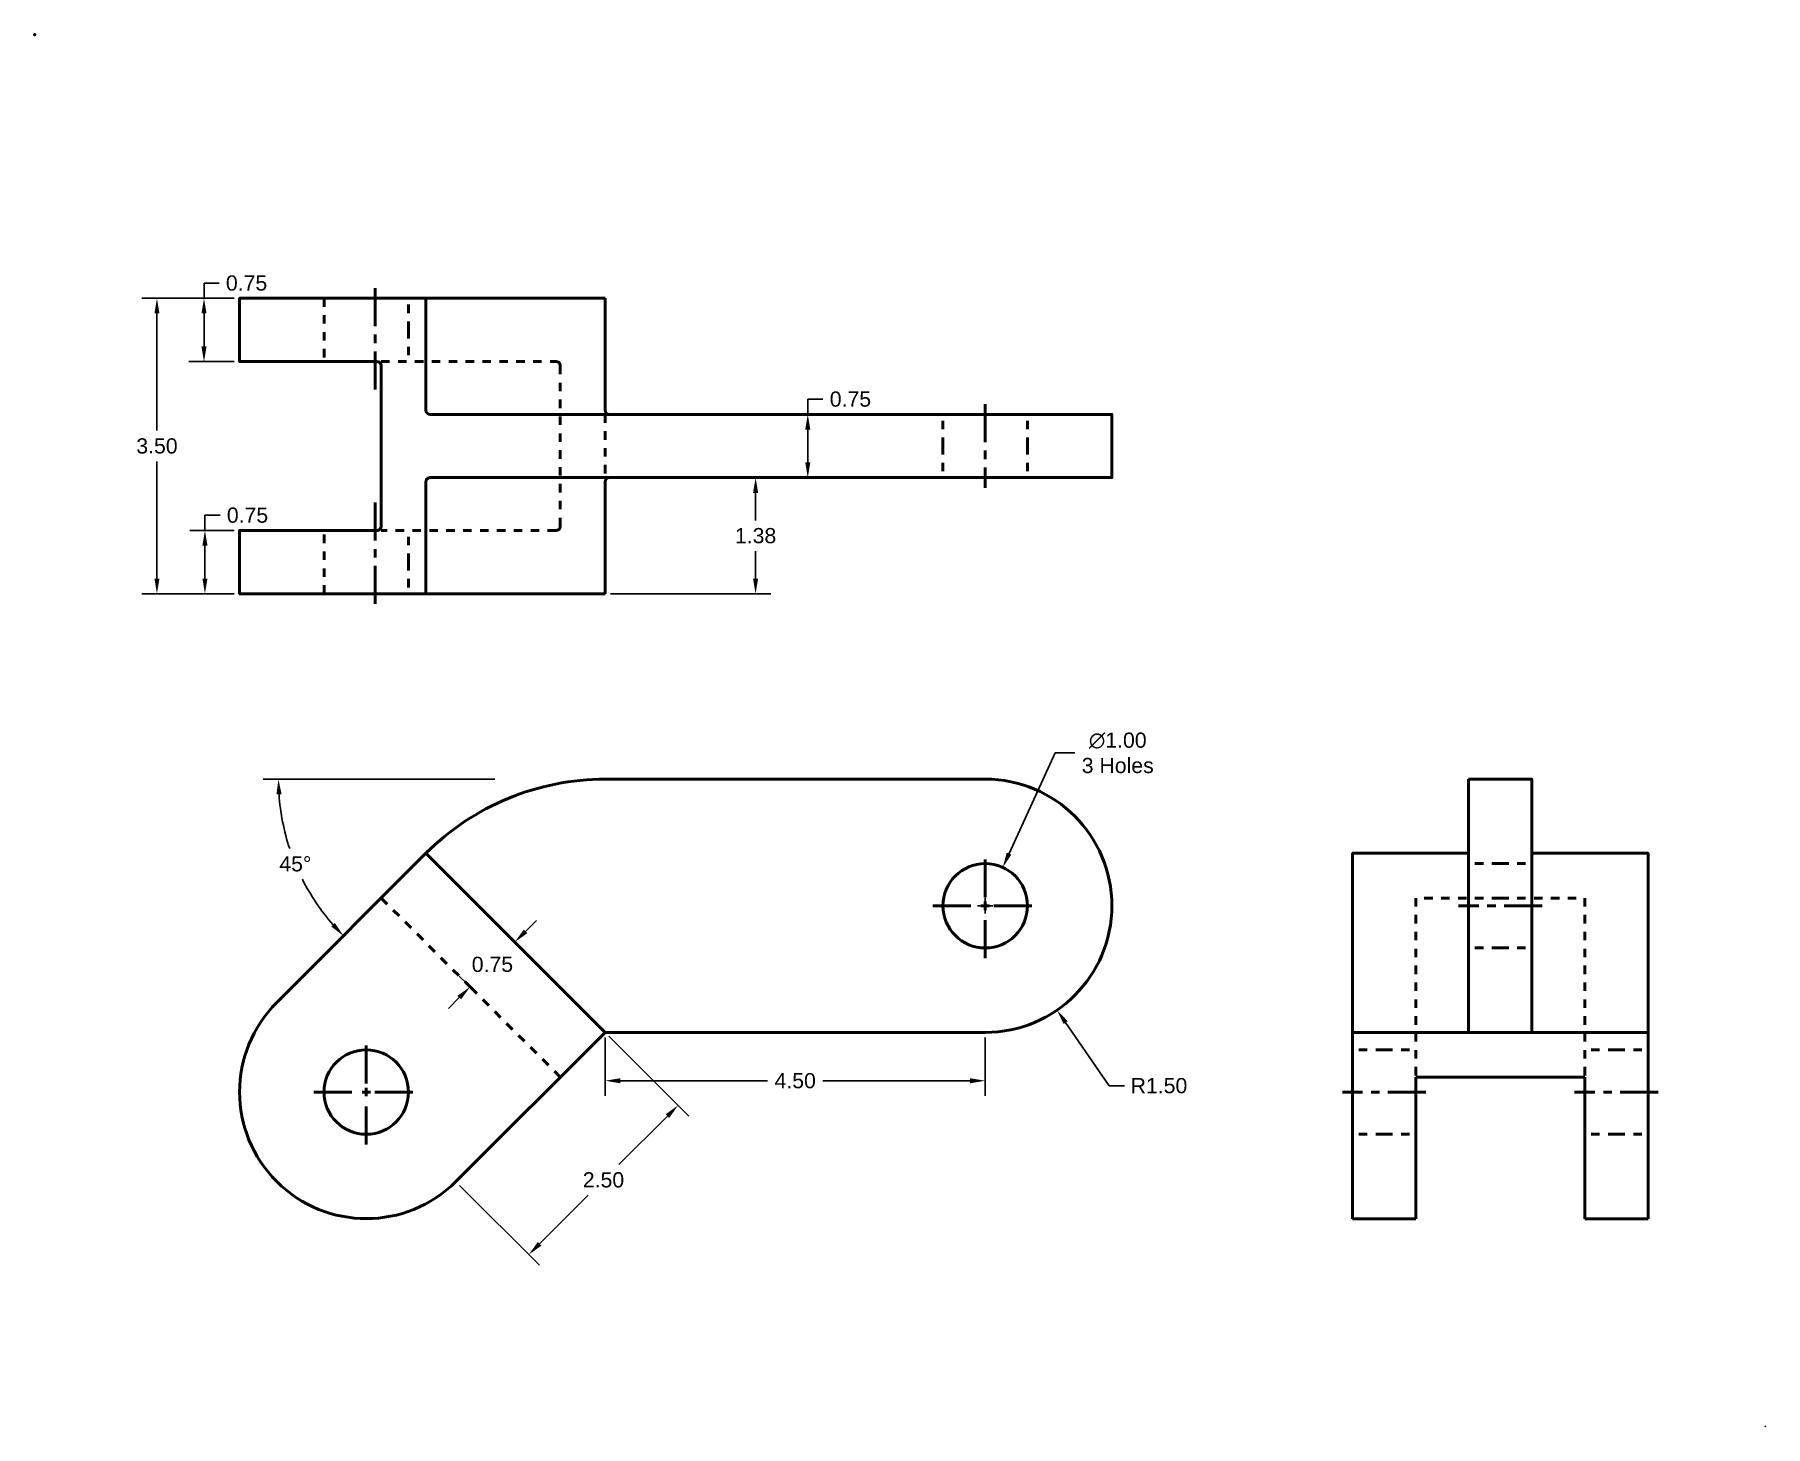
# Paper-space layout 'Layout1' of a CAD drawing. Header units: inches. Extents: x 0 to 20.5, y 0 to 16.5.
import ezdxf

# ---------------------------------------------------------------- set-up
doc = ezdxf.new("R2010")
doc.units = ezdxf.units.IN
doc.header["$LTSCALE"] = 0.6
doc.header["$MEASUREMENT"] = 0
doc.linetypes.add('CENTER2', pattern=[1.125, 0.75, -0.125, 0.125, -0.125])
doc.linetypes.add('HIDDEN2', pattern=[0.1875, 0.125, -0.0625])
doc.layers.add('hidden', color=7, linetype='HIDDEN2', lineweight=50)
doc.layers.add('visible', color=7, linetype='Continuous', lineweight=50)
doc.styles.get("Standard").update_dxf_attribs({"font": 'arial.ttf'})
doc.dimstyles.get("Standard").update_dxf_attribs({"dimtxt": 0.18, "dimasz": 0.18, "dimexe": 0.18, "dimexo": 0.0625, "dimgap": 0.09, "dimtad": 0, "dimtih": 1, "dimtoh": 1, "dimzin": 0, "dimdsep": 46, "dimtxsty": 'Standard', "dimcen": 0.09, "dimadec": 0, "dimazin": 0, "dimtfac": 1, "dimtofl": 0, "dimtmove": 0, "dimatfit": 3, "dimfxl": 1, "dimtolj": 1, "dimtzin": 0, "dimarcsym": 0})

# ---------------------------------------------------------------- blocks, each defined once
blk = doc.blocks.new('*U9')
at = {"layer": 'hidden', "color": 0, "linetype": 'CENTER2', "transparency": 16777216}
for p, q in [((0, 0.1), (0, 0.62)), ((-0.62, 0), (-0.1, 0)), ((0.1, 0), (0.62, 0)), ((0, -0.62), (0, -0.1))]:
    blk.add_line(p, q, dxfattribs=at)
at = {"layer": 'hidden', "color": 0, "linetype": 'Continuous', "transparency": 16777216}
for p, q in [((-0.05, 0), (0.05, 0)), ((0, -0.05), (0, 0.05))]:
    blk.add_line(p, q, dxfattribs=at)
blk = doc.blocks.new('*U10')
at = {"layer": 'hidden', "color": 0, "linetype": 'CENTER2', "transparency": 16777216}
for p, q in [((0, 0.1), (0, 0.62)), ((-0.62, 0), (-0.1, 0)), ((0.1, 0), (0.62, 0)), ((0, -0.62), (0, -0.1))]:
    blk.add_line(p, q, dxfattribs=at)
at = {"layer": 'hidden', "color": 0, "linetype": 'Continuous', "transparency": 16777216}
for p, q in [((-0.05, 0), (0.05, 0)), ((0, -0.05), (0, 0.05))]:
    blk.add_line(p, q, dxfattribs=at)
blk = doc.blocks.new('*U11')
at = {"layer": 'hidden', "color": 0, "linetype": 'CENTER2', "transparency": 16777216}
blk.add_line((0, 0.62625), (0, -0.62625), dxfattribs=at)
blk = doc.blocks.new('*U12')
at = {"layer": 'hidden', "color": 0, "linetype": 'CENTER2', "transparency": 16777216}
blk.add_line((0, -0.63875), (0, 0.63875), dxfattribs=at)
blk = doc.blocks.new('*U15')
at = {"layer": 'visible', "color": 0, "linetype": 'CENTER2', "transparency": 16777216}
blk.add_line((0.495, 0), (-0.495, 0), dxfattribs=at)
blk = doc.blocks.new('*U16')
at = {"layer": 'visible', "color": 0, "linetype": 'CENTER2', "transparency": 16777216}
blk.add_line((0.495, 0), (-0.495, 0), dxfattribs=at)
blk = doc.blocks.new('*U17')
at = {"layer": 'visible', "color": 0, "linetype": 'CENTER2', "transparency": 16777216}
blk.add_line((0.495, 0), (-0.495, 0), dxfattribs=at)
blk = doc.blocks.new('*U18')
at = {"layer": 'visible', "color": 0, "linetype": 'CENTER2', "transparency": 16777216}
blk.add_line((0, 0.495), (0, -0.495), dxfattribs=at)
blk = doc.blocks.new('*D19')
at = {"layer": 'Defpoints', "color": 0, "transparency": 16777216}
for p in [(8.721, 11.983), (9.156, 11.983), (8.721, 11.233)]:
    blk.add_point(p, dxfattribs=at)
at = {"layer": 'visible', "color": 0, "lineweight": -2, "transparency": 16777216}
for p, q in [((9.156, 11.983), (9.156, 12.163)), ((9.156, 12.163), (9.336, 12.163)), ((8.784, 11.983), (9.336, 11.983)), ((9.156, 11.413), (9.156, 11.803)), ((8.784, 11.233), (9.336, 11.233))]:
    blk.add_line(p, q, dxfattribs=at)
at = {"layer": 'visible', "color": 0, "transparency": 16777216}
for points in [[(9.126, 11.803), (9.186, 11.803), (9.156, 11.983)], [(9.126, 11.413), (9.186, 11.413), (9.156, 11.233)]]:
    blk.add_solid(points, dxfattribs=at)
at = {"layer": 'visible', "color": 0, "transparency": 16777216, "insert": (9.661, 12.163), "char_height": 0.18, "attachment_point": 5}
blk.add_mtext('\\A1;0.75', dxfattribs=at)
blk = doc.blocks.new('*D20')
at = {"layer": 'Defpoints', "color": 0, "transparency": 16777216}
for p in [(7.686, 11.233), (8.538, 11.233), (6.757, 9.858)]:
    blk.add_point(p, dxfattribs=at)
at = {"layer": 'visible', "color": 0, "lineweight": -2, "transparency": 16777216}
for p, q in [((7.748, 11.233), (8.718, 11.233)), ((8.538, 11.053), (8.538, 10.727)), ((8.538, 10.038), (8.538, 10.363)), ((6.819, 9.858), (8.718, 9.858))]:
    blk.add_line(p, q, dxfattribs=at)
at = {"layer": 'visible', "color": 0, "transparency": 16777216}
for points in [[(8.508, 11.053), (8.568, 11.053), (8.538, 11.233)], [(8.508, 10.038), (8.568, 10.038), (8.538, 9.858)]]:
    blk.add_solid(points, dxfattribs=at)
at = {"layer": 'visible', "color": 0, "transparency": 16777216, "insert": (8.538, 10.545), "char_height": 0.18, "attachment_point": 5}
blk.add_mtext('\\A1;1.38', dxfattribs=at)
blk = doc.blocks.new('*D21')
at = {"layer": 'Defpoints', "color": 0, "transparency": 16777216}
for p in [(1.45, 13.358), (2.428, 13.358), (2.428, 9.858)]:
    blk.add_point(p, dxfattribs=at)
at = {"layer": 'visible', "color": 0, "lineweight": -2, "transparency": 16777216}
for p, q in [((2.366, 13.358), (1.27, 13.358)), ((1.45, 13.178), (1.45, 11.79)), ((1.45, 10.038), (1.45, 11.426)), ((2.366, 9.858), (1.27, 9.858))]:
    blk.add_line(p, q, dxfattribs=at)
at = {"layer": 'visible', "color": 0, "transparency": 16777216}
for points in [[(1.42, 13.178), (1.48, 13.178), (1.45, 13.358)], [(1.42, 10.038), (1.48, 10.038), (1.45, 9.858)]]:
    blk.add_solid(points, dxfattribs=at)
at = {"layer": 'visible', "color": 0, "transparency": 16777216, "insert": (1.45, 11.608), "char_height": 0.18, "attachment_point": 5}
blk.add_mtext('\\A1;3.50', dxfattribs=at)
blk = doc.blocks.new('*D22')
at = {"layer": 'Defpoints', "color": 0, "transparency": 16777216}
for p in [(2.007, 13.358), (2.428, 13.358), (2.428, 12.608)]:
    blk.add_point(p, dxfattribs=at)
at = {"layer": 'visible', "color": 0, "lineweight": -2, "transparency": 16777216}
for p, q in [((2.007, 13.358), (2.007, 13.538)), ((2.007, 13.538), (2.187, 13.538)), ((2.366, 13.358), (1.827, 13.358)), ((2.007, 12.788), (2.007, 13.178)), ((2.366, 12.608), (1.827, 12.608))]:
    blk.add_line(p, q, dxfattribs=at)
at = {"layer": 'visible', "color": 0, "transparency": 16777216}
for points in [[(1.977, 13.178), (2.037, 13.178), (2.007, 13.358)], [(1.977, 12.788), (2.037, 12.788), (2.007, 12.608)]]:
    blk.add_solid(points, dxfattribs=at)
at = {"layer": 'visible', "color": 0, "transparency": 16777216, "insert": (2.511, 13.538), "char_height": 0.18, "attachment_point": 5}
blk.add_mtext('\\A1;0.75', dxfattribs=at)
blk = doc.blocks.new('*D23')
at = {"layer": 'Defpoints', "color": 0, "transparency": 16777216}
for p in [(2.018, 10.608), (2.428, 10.608), (2.428, 9.858)]:
    blk.add_point(p, dxfattribs=at)
at = {"layer": 'visible', "color": 0, "lineweight": -2, "transparency": 16777216}
for p, q in [((2.018, 10.608), (2.018, 10.788)), ((2.018, 10.788), (2.198, 10.788)), ((2.366, 10.608), (1.838, 10.608)), ((2.018, 10.038), (2.018, 10.428)), ((2.366, 9.858), (1.838, 9.858))]:
    blk.add_line(p, q, dxfattribs=at)
at = {"layer": 'visible', "color": 0, "transparency": 16777216}
for points in [[(1.988, 10.428), (2.048, 10.428), (2.018, 10.608)], [(1.988, 10.038), (2.048, 10.038), (2.018, 9.858)]]:
    blk.add_solid(points, dxfattribs=at)
at = {"layer": 'visible', "color": 0, "transparency": 16777216, "insert": (2.522, 10.788), "char_height": 0.18, "attachment_point": 5}
blk.add_mtext('\\A1;0.75', dxfattribs=at)
blk = doc.blocks.new('*D24')
at = {"layer": 'Defpoints', "color": 0, "transparency": 16777216}
for p in [(6.757, 7.661), (11.257, 7.661), (2.978, 6.982), (4.635, 6.783), (2.868, 5.015)]:
    blk.add_point(p, dxfattribs=at)
at = {"layer": 'visible', "color": 0, "lineweight": -2, "transparency": 16777216}
blk.add_line((5.452, 7.661), (2.709, 7.661), dxfattribs=at)
for start, end in [(183.929, 198.2726), (206.861, 221.071)]:
    blk.add_arc((5.514, 7.661), 2.625, start, end, dxfattribs=at)
at = {"layer": 'visible', "color": 0, "transparency": 16777216}
for points in [[(2.865, 7.48), (2.925, 7.482), (2.889, 7.661)], [(3.557, 5.957), (3.513, 5.916), (3.658, 5.805)]]:
    blk.add_solid(points, dxfattribs=at)
at = {"layer": 'visible', "color": 0, "transparency": 16777216, "insert": (3.089, 6.657), "char_height": 0.18, "attachment_point": 5}
blk.add_mtext('\\A1;45°', dxfattribs=at)
blk = doc.blocks.new('*D25')
at = {"layer": 'Defpoints', "color": 0, "transparency": 16777216}
for p in [(5.687, 5.731), (5.696, 5.722), (5.166, 5.192)]:
    blk.add_point(p, dxfattribs=at)
at = {"layer": 'visible', "color": 0, "lineweight": -2, "transparency": 16777216}
for p, q in [((5.815, 5.858), (5.942, 5.985)), ((5.652, 5.766), (5.56, 5.858)), ((5.122, 5.236), (5.03, 5.328)), ((5.03, 5.073), (4.902, 4.946))]:
    blk.add_line(p, q, dxfattribs=at)
at = {"layer": 'visible', "color": 0, "transparency": 16777216}
for points in [[(5.793, 5.879), (5.836, 5.837), (5.687, 5.731)], [(5.008, 5.094), (5.051, 5.052), (5.157, 5.2)]]:
    blk.add_solid(points, dxfattribs=at)
at = {"layer": 'visible', "color": 0, "transparency": 16777216, "insert": (5.422, 5.466), "char_height": 0.18, "attachment_point": 5}
blk.add_mtext('\\A1;0.75', dxfattribs=at)
blk = doc.blocks.new('*D26')
at = {"layer": 'Defpoints', "color": 0, "transparency": 16777216}
for p in [(6.757, 4.661), (11.257, 4.661), (6.757, 4.088)]:
    blk.add_point(p, dxfattribs=at)
at = {"layer": 'visible', "color": 0, "lineweight": -2, "transparency": 16777216}
for p, q in [((6.757, 4.599), (6.757, 3.908)), ((11.257, 4.599), (11.257, 3.908)), ((6.937, 4.088), (8.68, 4.088)), ((11.077, 4.088), (9.334, 4.088))]:
    blk.add_line(p, q, dxfattribs=at)
at = {"layer": 'visible', "color": 0, "transparency": 16777216}
for points in [[(6.937, 4.118), (6.937, 4.058), (6.757, 4.088)], [(11.077, 4.118), (11.077, 4.058), (11.257, 4.088)]]:
    blk.add_solid(points, dxfattribs=at)
at = {"layer": 'visible', "color": 0, "transparency": 16777216, "insert": (9.007, 4.088), "char_height": 0.18, "attachment_point": 5}
blk.add_mtext('\\A1;4.50', dxfattribs=at)
blk = doc.blocks.new('*D27')
at = {"layer": 'Defpoints', "color": 0, "transparency": 16777216}
for p in [(6.757, 4.661), (7.621, 3.797), (4.989, 2.894)]:
    blk.add_point(p, dxfattribs=at)
at = {"layer": 'visible', "color": 0, "lineweight": -2, "transparency": 16777216}
for p, q in [((6.801, 4.617), (7.748, 3.67)), ((7.494, 3.67), (6.919, 3.095)), ((5.033, 2.849), (5.981, 1.902)), ((5.981, 2.156), (6.555, 2.731))]:
    blk.add_line(p, q, dxfattribs=at)
at = {"layer": 'visible', "color": 0, "transparency": 16777216}
for points in [[(7.473, 3.691), (7.515, 3.648), (7.621, 3.797)], [(5.959, 2.178), (6.002, 2.135), (5.853, 2.029)]]:
    blk.add_solid(points, dxfattribs=at)
at = {"layer": 'visible', "color": 0, "transparency": 16777216, "insert": (6.737, 2.913), "char_height": 0.18, "attachment_point": 5}
blk.add_mtext('\\A1;2.50', dxfattribs=at)
blk = doc.blocks.new('*D28')
at = {"layer": 'Defpoints', "color": 0, "transparency": 16777216}
for p in [(11.465, 6.616), (11.049, 5.707)]:
    blk.add_point(p, dxfattribs=at)
at = {"layer": 'visible', "color": 0, "lineweight": -2, "transparency": 16777216}
for p, q in [((12.085, 7.972), (11.54, 6.78)), ((12.32, 7.972), (12.085, 7.972)), ((11.167, 6.161), (11.347, 6.161)), ((11.257, 6.071), (11.257, 6.251))]:
    blk.add_line(p, q, dxfattribs=at)
at = {"layer": 'visible', "color": 0, "transparency": 16777216}
blk.add_solid([(11.512, 6.792), (11.567, 6.767), (11.465, 6.616)], dxfattribs=at)
at = {"layer": 'visible', "color": 0, "transparency": 16777216, "insert": (12.826, 7.972), "char_height": 0.18, "attachment_point": 5}
blk.add_mtext('\\A1;∅1.00\\P3 Holes', dxfattribs=at)
blk = doc.blocks.new('*D29')
at = {"layer": 'Defpoints', "color": 0, "transparency": 16777216}
for p in [(11.257, 6.161), (12.107, 4.926)]:
    blk.add_point(p, dxfattribs=at)
at = {"layer": 'visible', "color": 0, "lineweight": -2, "transparency": 16777216}
for p, q in [((11.167, 6.161), (11.347, 6.161)), ((11.257, 6.071), (11.257, 6.251)), ((12.725, 4.029), (12.209, 4.777)), ((12.905, 4.029), (12.725, 4.029))]:
    blk.add_line(p, q, dxfattribs=at)
at = {"layer": 'visible', "color": 0, "transparency": 16777216}
blk.add_solid([(12.234, 4.794), (12.185, 4.76), (12.107, 4.926)], dxfattribs=at)
at = {"layer": 'visible', "color": 0, "transparency": 16777216, "insert": (13.314, 4.029), "char_height": 0.18, "attachment_point": 5}
blk.add_mtext('\\A1;R1.50', dxfattribs=at)

psp = doc.layouts.get("Layout1")

# ---------------------------------------------------------------- linework, layer by layer
for p in [(0.001, 16.482), (20.494, -0.007)]:
    psp.add_point(p)
at = {"layer": 'hidden'}
for p, q in [((3.428, 13.358), (3.428, 12.608)), ((4.428, 12.983), (4.428, 13.358)), ((4.428, 12.983), (4.428, 12.608)), ((4.105, 12.608), (6.176, 12.608)), ((6.226, 12.558), (6.226, 10.658)), ((6.757, 11.983), (6.757, 11.233)), ((10.757, 11.608), (10.757, 11.983)), ((11.757, 11.608), (11.757, 11.983)), ((10.757, 11.608), (10.757, 11.233)), ((11.757, 11.608), (11.757, 11.233)), ((3.428, 9.858), (3.428, 10.608)), ((6.176, 10.608), (4.105, 10.608)), ((4.428, 10.233), (4.428, 10.608)), ((4.428, 10.233), (4.428, 9.858)), ((17.356, 6.661), (16.981, 6.661)), ((17.356, 6.661), (17.731, 6.661)), ((5.166, 5.192), (4.105, 6.252)), ((17.356, 6.252), (16.356, 6.252)), ((16.356, 6.252), (16.356, 4.131)), ((17.356, 6.252), (18.356, 6.252)), ((18.356, 6.252), (18.356, 4.131)), ((17.356, 5.661), (16.981, 5.661)), ((17.356, 5.661), (17.731, 5.661)), ((5.166, 5.192), (6.226, 4.131)), ((15.981, 4.454), (15.606, 4.454)), ((15.981, 4.454), (16.356, 4.454)), ((18.731, 4.454), (18.356, 4.454)), ((18.731, 4.454), (19.106, 4.454)), ((15.981, 3.454), (15.606, 3.454)), ((15.981, 3.454), (16.356, 3.454)), ((18.731, 3.454), (18.356, 3.454)), ((18.731, 3.454), (19.106, 3.454))]:
    psp.add_line(p, q, dxfattribs=at)
for centre, start, end in [((6.176, 12.558), 0, 90), ((6.176, 10.658), 270, 0)]:
    psp.add_arc(centre, 0.05, start, end, dxfattribs=at)
at = {"layer": 'visible'}
for p, q in [((4.635, 13.358), (6.757, 13.358)), ((6.757, 13.358), (6.757, 12.033)), ((4.635, 12.083), (4.635, 12.033)), ((4.685, 11.983), (4.707, 11.983)), ((6.807, 11.983), (10.757, 11.983)), ((6.757, 11.183), (6.757, 9.858)), ((6.807, 11.233), (10.757, 11.233)), ((6.757, 9.858), (4.635, 9.858)), ((4.635, 6.783), (6.757, 4.661)), ((11.257, 4.661), (6.757, 4.661)), ((15.606, 4.661), (15.606, 2.454)), ((19.106, 2.454), (19.106, 4.661)), ((16.356, 2.454), (16.356, 4.131)), ((16.356, 4.131), (18.356, 4.131)), ((18.356, 4.131), (18.356, 2.454)), ((15.606, 2.454), (16.356, 2.454)), ((18.356, 2.454), (19.106, 2.454))]:
    psp.add_line(p, q, dxfattribs=at)
for points in [[(4.707, 11.983), (12.757, 11.983), (12.757, 11.233), (4.685, 11.233, 0.414214), (4.635, 11.183), (4.635, 9.858), (2.428, 9.858), (2.428, 10.608), (4.055, 10.608, 0.414214), (4.105, 10.658), (4.105, 12.558, 0.414214), (4.055, 12.608), (2.428, 12.608), (2.428, 13.358), (4.635, 13.358), (4.635, 12.083)], [(6.757, 4.661), (11.257, 4.661, 1), (11.257, 7.661), (6.757, 7.661, 0.198912), (4.635, 6.783), (2.868, 5.015, 1), (4.989, 2.894), (6.757, 4.661)]]:
    psp.add_lwpolyline(points, format="xyb", dxfattribs=at)
psp.add_lwpolyline([(16.981, 7.661), (17.731, 7.661), (17.731, 4.661), (16.981, 4.661)], close=True, dxfattribs=at)
psp.add_lwpolyline([(17.731, 6.783), (19.106, 6.783), (19.106, 4.661), (15.606, 4.661), (15.606, 6.783), (16.981, 6.783)], dxfattribs=at)
for centre in [(11.257, 6.161), (3.928, 3.954)]:
    psp.add_circle(centre, 0.5, dxfattribs=at)
for centre, start, end in [((4.685, 12.033), 180, 270), ((6.807, 12.033), 180, 270), ((6.807, 11.183), 90, 180)]:
    psp.add_arc(centre, 0.05, start, end, dxfattribs=at)
psp.add_point((0.001, 16.482), dxfattribs=at)

# ---------------------------------------------------------------- block references
at = {"layer": 'hidden', "linetype": 'CENTER2'}
for name, p in [('*U11', (4.032, 12.851)), ('*U12', (4.032, 10.376)), ('*U9', (11.257, 6.161)), ('*U10', (3.928, 3.954))]:
    psp.add_blockref(name, p, dxfattribs=at)
at = {"layer": 'visible', "linetype": 'CENTER2'}
for name, p in [('*U18', (11.257, 11.608)), ('*U17', (17.356, 6.161)), ('*U15', (15.981, 3.954)), ('*U16', (18.731, 3.954))]:
    psp.add_blockref(name, p, dxfattribs=at)

# ---------------------------------------------------------------- dimensions: what is measured, and where the dimension line sits
at = {"layer": 'visible'}
for base, p1, p2, picture, middle in [((2.007, 13.358), (2.428, 12.608), (2.428, 13.358), '*D22', (2.511, 13.538)), ((1.45, 13.358), (2.428, 9.858), (2.428, 13.358), '*D21', (1.45, 11.608)), ((9.156, 11.983), (8.721, 11.233), (8.721, 11.983), '*D19', (9.661, 12.163)), ((8.537867034, 11.232637989), (6.756809306, 9.857637989), (7.685964596, 11.232637989), '*D20', (8.537867034, 10.545137989)), ((2.018, 10.608), (2.428, 9.858), (2.428, 10.608), '*D23', (2.522, 10.788))]:
    dim = psp.add_linear_dim(base=base, p1=p1, p2=p2, angle=90, dimstyle='Standard', dxfattribs=at)
    dim.commit()
    dim.dimension.update_dxf_attribs({"geometry": picture, "text_midpoint": middle})
dim = psp.add_diameter_dim_2p(p1=(11.049, 5.707), p2=(11.465, 6.616), text='<>\\P3 Holes', dimstyle='Standard', dxfattribs=at)
dim.commit()
dim.dimension.update_dxf_attribs({"geometry": '*D28', "text_midpoint": (12.826, 7.972), "dimtype": 163})
dim = psp.add_angular_dim_2l(base=(2.978, 6.982), line1=((4.635, 6.783), (2.868, 5.015)), line2=((11.257, 7.661), (6.757, 7.661)), dimstyle='Standard', dxfattribs=at)
dim.commit()
dim.dimension.update_dxf_attribs({"geometry": '*D24', "text_midpoint": (3.089, 6.657)})
dim = psp.add_radius_dim(center=(11.257, 6.161), mpoint=(12.107, 4.926), dimstyle='Standard', dxfattribs=at)
dim.commit()
dim.dimension.update_dxf_attribs({"geometry": '*D29', "text_midpoint": (13.314, 4.029), "dimtype": 164})
for p1, p2, distance, picture, middle in [((5.166, 5.192), (5.696, 5.722), 0.013, '*D25', (5.422, 5.466)), ((4.989, 2.894), (6.757, 4.661), -1.222, '*D27', (6.737, 2.913))]:
    dim = psp.add_aligned_dim(p1=p1, p2=p2, distance=distance, dimstyle='Standard', dxfattribs=at)
    dim.commit()
    dim.dimension.update_dxf_attribs({"geometry": picture, "text_midpoint": middle})
dim = psp.add_linear_dim(base=(6.757, 4.088), p1=(11.257, 4.661), p2=(6.757, 4.661), dimstyle='Standard', dxfattribs=at)
dim.commit()
dim.dimension.update_dxf_attribs({"geometry": '*D26', "text_midpoint": (9.007, 4.088)})

doc.saveas('drawing.dxf')
